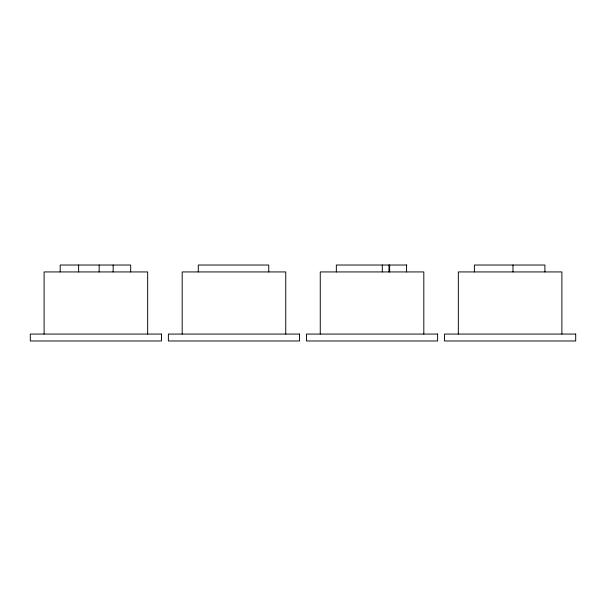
<?xml version="1.0" encoding="UTF-8"?>
<svg xmlns="http://www.w3.org/2000/svg" width="606" height="606" viewBox="0 0 606 606"><rect width="100%" height="100%" fill="white"/><g stroke="black" fill="none" stroke-linecap="round" stroke-linejoin="round"><path stroke-width="0.91" d="M406.838 265.027L336.345 265.027L336.345 271.935M561.891 334.065L561.891 271.935L458.333 271.935L458.333 334.065M544.915 271.935L544.915 265.027L474.369 265.027L474.369 271.935M512.987 265.027L512.987 271.935M423.814 334.065L423.814 271.935L320.256 271.935L320.256 334.065M406.558 265.027L406.558 271.935M389.65 265.027L389.65 271.935M388.991 265.027L388.991 271.935M382.303 265.027L382.303 271.935M285.744 334.065L285.744 271.935L182.186 271.935L182.186 334.065M268.761 271.935L268.761 265.027L198.268 265.027L198.268 271.935M147.667 334.065L147.667 271.935L44.109 271.935L44.109 334.065M130.684 271.935L130.684 265.027L60.191 265.027L60.191 271.935M113.148 265.027L113.148 271.935M99.157 265.027L99.157 271.935M78.628 265.027L78.628 271.935M161.469 334.065L30.3 334.065L30.3 340.973L161.469 340.973L161.469 334.065M299.546 334.065L168.377 334.065L168.377 340.973L299.546 340.973L299.546 334.065M437.623 334.065L306.454 334.065L306.454 340.973L437.623 340.973L437.623 334.065M575.7 334.065L444.531 334.065L444.531 340.973L575.7 340.973L575.7 334.065"/></g></svg>
